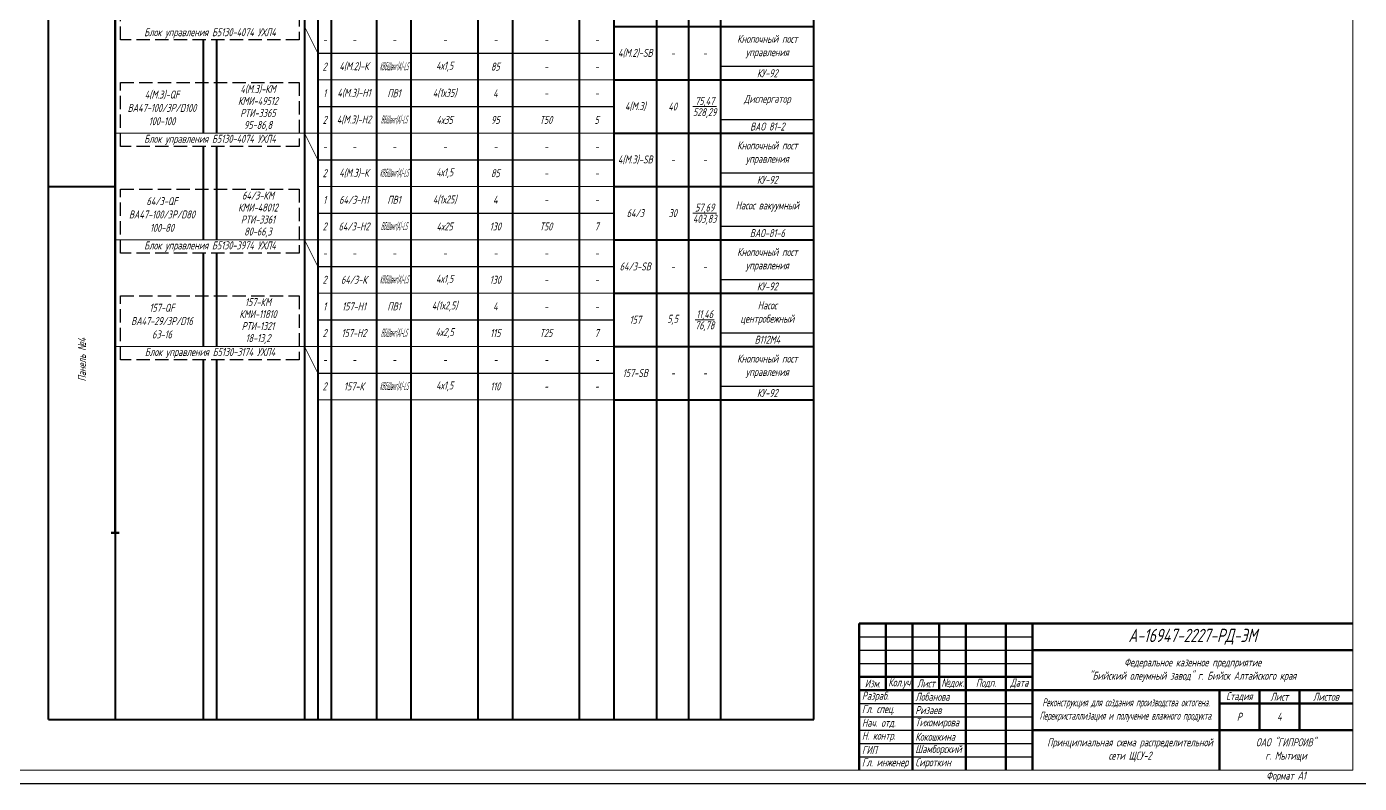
# Model space of a CAD drawing. Header units: millimetres. Extents: x -14296 to 10264, y -13087 to -5602.
# Drawn here: x -10792 to -10292.2, y -13086.7 to -12802.7 of the extents above; entities that cross this region are included whole.
import ezdxf

# ---------------------------------------------------------------- set-up
doc = ezdxf.new("R2010")
doc.units = ezdxf.units.MM
doc.linetypes.add('gost5', pattern=[7, 5, -2, 0])
for name, color, linetype, lineweight in [('КаБель контрольный (Вновь)', 142, 'gost5', 15), ('КаБель силовой (Вновь)', 1, 'Continuous', 15), ('Рамка толстая', 7, 'Continuous', 15), ('Рамка тонкая', 5, 'Continuous', 25), ('Схема распред. сети', 9, 'Continuous', 25), ('Текст', 7, 'Continuous', 20), ('Штампы', 252, 'Continuous', 25)]:
    doc.layers.add(name, color=color, linetype=linetype, lineweight=lineweight)
doc.styles.add('Simplex', font='simplex.shx', dxfattribs={"width": 0.7, "oblique": 15})

# ---------------------------------------------------------------- blocks, each defined once
blk = doc.blocks.new('A$C551E481E')
at = {"layer": 'Рамка толстая'}
for p, q in [((836, 5), (836, 589)), ((20, 5), (836, 5))]:
    blk.add_line(p, q, dxfattribs=at)
at = {"layer": 'Рамка тонкая'}
blk.add_line((0, 0), (841, 0), dxfattribs=at)

msp = doc.modelspace()

# ---------------------------------------------------------------- linework, layer by layer
at = {"layer": 'КаБель контрольный (Вновь)', "linetype": 'ByBlock'}
for p, q in [((-10687.71622, -12802.74065), (-10682.71622, -12812.74065)), ((-10682.71622, -12812.74065), (-10682.71622, -12822.74065)), ((-10682.71622, -12822.74065), (-10571.71622, -12822.74065)), ((-10687.71622, -12842.74065), (-10682.71622, -12852.74065)), ((-10682.71622, -12852.74065), (-10682.71622, -12862.74065)), ((-10682.71622, -12862.74065), (-10571.71622, -12862.74065)), ((-10687.71622, -12882.74065), (-10682.71622, -12892.74065)), ((-10682.71622, -12892.74065), (-10682.71622, -12902.74065)), ((-10682.71622, -12902.74065), (-10571.71622, -12902.74065)), ((-10687.71622, -12922.74065), (-10682.71622, -12932.74065)), ((-10682.71622, -12932.74065), (-10682.71622, -12942.74065)), ((-10682.71622, -12942.74065), (-10571.71622, -12942.74065))]:
    msp.add_line(p, q, dxfattribs=at)
at = {"layer": 'КаБель силовой (Вновь)', "lineweight": 200}
for p, q in [((-10758.71622, -12992.74065), (-10758.71622, -12562.74065)), ((-10757.21622, -12992.74065), (-10760.21622, -12992.74065))]:
    msp.add_line(p, q, dxfattribs=at)
at = {"layer": 'КаБель силовой (Вновь)'}
for p, q in [((-10571.71622, -12842.74065), (-10758.71622, -12842.74065)), ((-10571.71622, -12882.74065), (-10758.71622, -12882.74065)), ((-10571.71622, -12922.74065), (-10758.71622, -12922.74065))]:
    msp.add_line(p, q, dxfattribs=at)
at = {"layer": 'Рамка тонкая'}
for p, q in [((-10682.71622, -12812.74065), (-10571.71622, -12812.74065)), ((-10496.71622, -12817.74065), (-10531.71622, -12817.74065)), ((-10682.71622, -12832.74065), (-10571.71622, -12832.74065)), ((-10496.71622, -12837.74065), (-10531.71622, -12837.74065)), ((-10682.71622, -12852.74065), (-10571.71622, -12852.74065)), ((-10496.71622, -12857.74065), (-10531.71622, -12857.74065)), ((-10682.71622, -12872.74065), (-10571.71622, -12872.74065)), ((-10496.71622, -12877.74065), (-10531.71622, -12877.74065)), ((-10682.71622, -12892.74065), (-10571.71622, -12892.74065)), ((-10496.71622, -12897.74065), (-10531.71622, -12897.74065)), ((-10682.71622, -12912.74065), (-10571.71622, -12912.74065)), ((-10496.71622, -12917.74065), (-10531.71622, -12917.74065)), ((-10682.71622, -12932.74065), (-10571.71622, -12932.74065)), ((-10496.71622, -12937.74065), (-10531.71622, -12937.74065))]:
    msp.add_line(p, q, dxfattribs=at)
at = {"layer": 'Рамка тонкая', "linetype": 'gost5'}
for points in [[(-10756.71622, -12783.74065), (-10689.71622, -12783.74065), (-10689.71622, -12807.74065), (-10756.71622, -12807.74065)], [(-10756.71622, -12823.74065), (-10689.71622, -12823.74065), (-10689.71622, -12847.74065), (-10756.71622, -12847.74065)], [(-10756.71622, -12863.74065), (-10689.71622, -12863.74065), (-10689.71622, -12887.74065), (-10756.71622, -12887.74065)], [(-10756.71622, -12903.74065), (-10689.71622, -12903.74065), (-10689.71622, -12927.74065), (-10756.71622, -12927.74065)]]:
    msp.add_lwpolyline(points, close=True, dxfattribs=at)
at = {"layer": 'Схема распред. сети', "lineweight": 40}
for p, q in [((-10783.71622, -13062.74065), (-10783.71622, -12512.74065)), ((-10758.71622, -12512.74065), (-10758.71622, -13062.74065)), ((-10496.71622, -13062.74065), (-10496.71622, -12512.74065)), ((-10647.71622, -13062.74065), (-10647.71622, -12527.74065)), ((-10622.71622, -12527.74065), (-10622.71622, -13062.74065)), ((-10687.71622, -12562.74065), (-10687.71622, -13062.74065)), ((-10682.71622, -12562.74065), (-10682.71622, -13062.74065)), ((-10677.71622, -12562.74065), (-10677.71622, -13062.74065)), ((-10660.71622, -12562.74065), (-10660.71622, -13062.74065)), ((-10609.71622, -12562.74065), (-10609.71622, -13062.74065)), ((-10584.71622, -12562.74065), (-10584.71622, -13062.74065)), ((-10571.71622, -12562.74065), (-10571.71622, -13062.74065)), ((-10555.71622, -12562.74065), (-10555.71622, -13062.74065)), ((-10543.71622, -12562.74065), (-10543.71622, -13062.74065)), ((-10531.71622, -12562.74065), (-10531.71622, -13062.74065)), ((-10571.71622, -12802.74065), (-10496.71622, -12802.74065)), ((-10725.71622, -12807.74065), (-10725.71622, -12842.74065)), ((-10720.71622, -12807.74065), (-10720.71622, -12842.74065)), ((-10571.71622, -12822.74065), (-10496.71622, -12822.74065)), ((-10571.71622, -12842.74065), (-10496.71622, -12842.74065)), ((-10725.71622, -12847.74065), (-10725.71622, -12882.74065)), ((-10720.71622, -12847.74065), (-10720.71622, -12882.74065)), ((-10783.71622, -12862.74065), (-10758.71622, -12862.74065)), ((-10571.71622, -12862.74065), (-10496.71622, -12862.74065)), ((-10571.71622, -12882.74065), (-10496.71622, -12882.74065)), ((-10725.71622, -12887.74065), (-10725.71622, -12922.74065)), ((-10720.71622, -12887.74065), (-10720.71622, -12922.74065)), ((-10571.71622, -12902.74065), (-10496.71622, -12902.74065)), ((-10571.71622, -12922.74065), (-10496.71622, -12922.74065)), ((-10725.71622, -12927.74065), (-10725.71622, -13062.74065)), ((-10720.71622, -12927.74065), (-10720.71622, -13062.74065)), ((-10571.71622, -12942.74065), (-10496.71622, -12942.74065)), ((-10783.71622, -13062.74065), (-10496.71622, -13062.74065))]:
    msp.add_line(p, q, dxfattribs=at)
at = {"layer": 'Штампы', "lineweight": 60}
for p, q in [((-10479.71622, -13026.74065), (-10294.71622, -13026.74065)), ((-10479.71622, -13026.74065), (-10479.71622, -13081.74065)), ((-10469.71622, -13026.74065), (-10469.71622, -13051.74065)), ((-10459.71622, -13026.74065), (-10459.71622, -13081.74065)), ((-10449.71622, -13026.74065), (-10449.71622, -13051.74065)), ((-10439.71622, -13026.74065), (-10439.71622, -13081.74065)), ((-10424.71622, -13026.74065), (-10424.71622, -13081.74065)), ((-10414.71622, -13026.74065), (-10414.71622, -13081.74065)), ((-10414.71622, -13036.74065), (-10294.71622, -13036.74065)), ((-10479.71622, -13046.74065), (-10414.71622, -13046.74065)), ((-10479.71622, -13051.74065), (-10294.71622, -13051.74065)), ((-10344.71622, -13051.74065), (-10344.71622, -13081.74065)), ((-10329.71622, -13051.74065), (-10329.71622, -13066.74065)), ((-10314.71622, -13051.74065), (-10314.71622, -13066.74065)), ((-10344.71622, -13056.74065), (-10294.71622, -13056.74065)), ((-10414.71622, -13066.74065), (-10294.71622, -13066.74065))]:
    msp.add_line(p, q, dxfattribs=at)
at = {"layer": 'Штампы', "color": 5}
for p, q in [((-10479.71622, -13031.74065), (-10414.71622, -13031.74065)), ((-10479.71622, -13036.74065), (-10414.71622, -13036.74065)), ((-10479.71622, -13041.74065), (-10414.71622, -13041.74065)), ((-10479.71622, -13056.74065), (-10414.71622, -13056.74065)), ((-10479.71622, -13061.74065), (-10414.71622, -13061.74065)), ((-10479.71622, -13066.74065), (-10414.71622, -13066.74065)), ((-10479.71622, -13071.74065), (-10414.71622, -13071.74065)), ((-10479.71622, -13076.74065), (-10414.71622, -13076.74065))]:
    msp.add_line(p, q, dxfattribs=at)

# ---------------------------------------------------------------- block references
msp.add_blockref('A$C551E481E', (-11130.71622, -13086.74065))

# ---------------------------------------------------------------- texts
at = {"layer": 'Текст', "char_height": 3, "style": 'Simplex'}
for s, insert, width, attachment_point in [('Блок управления Б5130-4074 УХЛ4', (-10723.21622, -12805.24065), 67, 5), ('-', (-10680.21622, -12807.74065), 5, 5), ('-', (-10669.21622, -12807.74065), 17, 5), ('-', (-10654.21622, -12807.74065), 13, 5), ('-', (-10635.21622, -12807.74065), 25, 5), ('-', (-10616.21622, -12807.74065), 13, 5), ('-', (-10597.21622, -12807.74065), 25, 5), ('-', (-10578.21622, -12807.74065), 13, 5), ('Кнопочный пост управления', (-10514.21622, -12810.24065), 35, 5), ('{\\W0.6;4(М.2)-SB}', (-10563.71622, -12812.74065), 16, 5), ('-', (-10549.71622, -12812.74065), 12, 5), ('-', (-10537.71622, -12812.74065), 12, 5), ('2', (-10680.21622, -12817.74065), 5, 5), ('{\\W0.6;4(М.2)-К}', (-10669.21622, -12817.74065), 17, 5), ('{\\W0.3;КВБШвнг(А)-LS}', (-10654.21622, -12817.74065), 13, 5), ('4х1,5', (-10635.21622, -12817.74065), 25, 5), ('85', (-10616.21622, -12817.74065), 13, 5), ('-', (-10597.21622, -12817.74065), 25, 5), ('-', (-10578.21622, -12817.74065), 13, 5), ('КУ-92', (-10514.21622, -12820.24065), 35, 5), ('{\\W0.6;4(М.3)-QF\\PВА47-100/3Р/D100\\P100-100}', (-10741.21622, -12833.24065), 31, 5), ('1', (-10680.21622, -12827.74065), 5, 5), ('{\\W0.6;4(М.3)-Н1}', (-10669.21622, -12827.74065), 17, 5), ('{\\W0.7;ПВ1}', (-10654.21622, -12827.74065), 13, 5), ('4(1х35)', (-10635.21622, -12827.74065), 25, 5), ('4', (-10616.21622, -12827.74065), 13, 5), ('-', (-10597.21622, -12827.74065), 25, 5), ('-', (-10578.21622, -12827.74065), 13, 5), ('4(М.3)', (-10563.71622, -12832.74065), 16, 5), ('40', (-10549.71622, -12832.74065), 12, 5), ('\\A1;\\S75,47/528,29;', (-10537.71622, -12832.74065), 12, 5), ('Диспергатор', (-10514.21622, -12830.24065), 35, 5), ('2', (-10680.21622, -12837.74065), 5, 5), ('{\\W0.6;4(М.3)-Н2}', (-10669.21622, -12837.74065), 17, 5), ('{\\W0.3;ВБШвнг(А)-LS}', (-10654.21622, -12837.74065), 13, 5), ('4х35', (-10635.21622, -12837.74065), 25, 5), ('95', (-10616.21622, -12837.74065), 13, 5), ('Т50', (-10597.21622, -12837.74065), 25, 5), ('5', (-10578.21622, -12837.74065), 13, 5), ('ВАО 81-2', (-10514.21622, -12840.24065), 35, 5), ('Блок управления Б5130-4074 УХЛ4', (-10723.21622, -12845.24065), 67, 5), ('-', (-10680.21622, -12847.74065), 5, 5), ('-', (-10669.21622, -12847.74065), 17, 5), ('-', (-10654.21622, -12847.74065), 13, 5), ('-', (-10635.21622, -12847.74065), 25, 5), ('-', (-10616.21622, -12847.74065), 13, 5), ('-', (-10597.21622, -12847.74065), 25, 5), ('-', (-10578.21622, -12847.74065), 13, 5), ('Кнопочный пост управления', (-10514.21622, -12850.24065), 35, 5), ('{\\W0.6;4(М.3)-SB}', (-10563.71622, -12852.74065), 16, 5), ('-', (-10549.71622, -12852.74065), 12, 5), ('-', (-10537.71622, -12852.74065), 12, 5), ('2', (-10680.21622, -12857.74065), 5, 5), ('{\\W0.6;4(М.3)-К}', (-10669.21622, -12857.74065), 17, 5), ('{\\W0.3;КВБШвнг(А)-LS}', (-10654.21622, -12857.74065), 13, 5), ('4х1,5', (-10635.21622, -12857.74065), 25, 5), ('85', (-10616.21622, -12857.74065), 13, 5), ('-', (-10597.21622, -12857.74065), 25, 5), ('-', (-10578.21622, -12857.74065), 13, 5), ('КУ-92', (-10514.21622, -12860.24065), 35, 5), ('{\\W0.6;64/3-QF\\PВА47-100/3Р/D80\\P100-80}', (-10741.21622, -12873.24065), 31, 5), ('1', (-10680.21622, -12867.74065), 5, 5), ('{\\W0.6;64/3-Н1}', (-10669.21622, -12867.74065), 17, 5), ('{\\W0.7;ПВ1}', (-10654.21622, -12867.74065), 13, 5), ('4(1х25)', (-10635.21622, -12867.74065), 25, 5), ('4', (-10616.21622, -12867.74065), 13, 5), ('-', (-10597.21622, -12867.74065), 25, 5), ('-', (-10578.21622, -12867.74065), 13, 5), ('{\\W0.7;64/3}', (-10563.71622, -12872.74065), 16, 5), ('30', (-10549.71622, -12872.74065), 12, 5), ('\\A1;\\S57,69/403,83;', (-10537.71622, -12872.74065), 12, 5), ('Насос вакуумный', (-10514.21622, -12870.24065), 35, 5), ('2', (-10680.21622, -12877.74065), 5, 5), ('{\\W0.6;64/3-Н2}', (-10669.21622, -12877.74065), 17, 5), ('{\\W0.3;ВБШвнг(А)-LS}', (-10654.21622, -12877.74065), 13, 5), ('4х25', (-10635.21622, -12877.74065), 25, 5), ('130', (-10616.21622, -12877.74065), 13, 5), ('Т50', (-10597.21622, -12877.74065), 25, 5), ('7', (-10578.21622, -12877.74065), 13, 5), ('ВАО-81-6', (-10514.21622, -12880.24065), 35, 5), ('Блок управления Б5130-3974 УХЛ4', (-10723.21622, -12885.24065), 67, 5), ('-', (-10680.21622, -12887.74065), 5, 5), ('-', (-10669.21622, -12887.74065), 17, 5), ('-', (-10654.21622, -12887.74065), 13, 5), ('-', (-10635.21622, -12887.74065), 25, 5), ('-', (-10616.21622, -12887.74065), 13, 5), ('-', (-10597.21622, -12887.74065), 25, 5), ('-', (-10578.21622, -12887.74065), 13, 5), ('Кнопочный пост управления', (-10514.21622, -12890.24065), 35, 5), ('{\\W0.6;64/3-SB}', (-10563.71622, -12892.74065), 16, 5), ('-', (-10549.71622, -12892.74065), 12, 5), ('-', (-10537.71622, -12892.74065), 12, 5), ('2', (-10680.21622, -12897.74065), 5, 5), ('{\\W0.7;64/3-К}', (-10669.21622, -12897.74065), 17, 5), ('{\\W0.3;КВБШвнг(А)-LS}', (-10654.21622, -12897.74065), 13, 5), ('4х1,5', (-10635.21622, -12897.74065), 25, 5), ('130', (-10616.21622, -12897.74065), 13, 5), ('-', (-10597.21622, -12897.74065), 25, 5), ('-', (-10578.21622, -12897.74065), 13, 5), ('КУ-92', (-10514.21622, -12900.24065), 35, 5), ('157-QF\\PВА47-29/3Р/D16\\P63-16', (-10741.21622, -12913.24065), 31, 5), ('1', (-10680.21622, -12907.74065), 5, 5), ('{\\W0.7;157-Н1}', (-10669.21622, -12907.74065), 17, 5), ('{\\W0.7;ПВ1}', (-10654.21622, -12907.74065), 13, 5), ('4(1х2,5)', (-10635.21622, -12907.74065), 25, 5), ('4', (-10616.21622, -12907.74065), 13, 5), ('-', (-10597.21622, -12907.74065), 25, 5), ('-', (-10578.21622, -12907.74065), 13, 5), ('Насос\\Pцентробежный', (-10514.21622, -12910.24065), 35, 5), ('{\\W0.7;157}', (-10563.71622, -12912.74065), 16, 5), ('5,5', (-10549.71622, -12912.74065), 12, 5), ('\\A1;\\S11,46/76,78;', (-10537.71622, -12912.74065), 12, 5), ('2', (-10680.21622, -12917.74065), 5, 5), ('{\\Q15;\\W0.7;157-Н2}', (-10669.21622, -12917.74065), 17, 5), ('{\\W0.3;ВБШвнг(А)-LS}', (-10654.21622, -12917.74065), 13, 5), ('4х2,5', (-10635.21622, -12917.74065), 25, 5), ('115', (-10616.21622, -12917.74065), 13, 5), ('Т25', (-10597.21622, -12917.74065), 25, 5), ('7', (-10578.21622, -12917.74065), 13, 5), ('В112М4', (-10514.21622, -12920.24065), 35, 5), ('Блок управления Б5130-3174 УХЛ4', (-10723.21622, -12925.24065), 67, 5), ('-', (-10680.21622, -12927.74065), 5, 5), ('-', (-10669.21622, -12927.74065), 17, 5), ('-', (-10654.21622, -12927.74065), 13, 5), ('-', (-10635.21622, -12927.74065), 25, 5), ('-', (-10616.21622, -12927.74065), 13, 5), ('-', (-10597.21622, -12927.74065), 25, 5), ('-', (-10578.21622, -12927.74065), 13, 5), ('Кнопочный пост управления', (-10514.21622, -12930.24065), 35, 5), ('157-SB', (-10563.71622, -12932.74065), 16, 5), ('-', (-10549.71622, -12932.74065), 12, 5), ('-', (-10537.71622, -12932.74065), 12, 5), ('2', (-10680.21622, -12937.74065), 5, 5), ('{\\W0.7;157-К}', (-10669.21622, -12937.74065), 17, 5), ('{\\W0.3;КВБШвнг(А)-LS}', (-10654.21622, -12937.74065), 13, 5), ('4х1,5', (-10635.21622, -12937.74065), 25, 5), ('110', (-10616.21622, -12937.74065), 13, 5), ('-', (-10597.21622, -12937.74065), 25, 5), ('-', (-10578.21622, -12937.74065), 13, 5), ('КУ-92', (-10514.21622, -12940.24065), 35, 5), ('Федеральное казенное предприятие\\P"Бийский олеумный завод" г. Бийск Алтайского края', (-10354.71622, -13044.24065), 120, 5), ('Изм.', (-10474.71622, -13049.24065), 10, 5), ('Кол.уч', (-10464.71622, -13049.24065), 10, 5), ('Лист', (-10454.71622, -13049.24065), 10, 5), ('{\\fArial|b0|i0|c204|p34;\\W0.7;№\\Fsimplex|c204;док.}', (-10444.71622, -13049.24065), 10, 5), ('Подп.', (-10432.21622, -13049.24065), 15, 5), ('{\\W0.7;Дата}', (-10419.71622, -13049.24065), 10, 5), ('Разраб.', (-10478.71622, -13054.24065), 18, 4), ('Лобанова', (-10458.71622, -13054.24065), 18, 4), ('{\\W0.7;Стадия}', (-10337.21622, -13054.24065), 15, 5), ('Лист', (-10322.21622, -13054.24065), 15, 5), ('Листов', (-10304.71622, -13054.24065), 20, 5), ('Гл. спец.', (-10478.71622, -13059.24065), 18, 4), ('Ризаев', (-10458.71622, -13059.24065), 18, 4), ('{\\W0.5;Реконструкция для создания производства октогена.\\PПерекристаллизация и получение влажного продукта.}', (-10379.71622, -13059.24065), 70, 5), ('Нач. отд.', (-10478.71622, -13064.24065), 18, 4), ('Тихомирова', (-10458.71622, -13064.24065), 18, 4), ('Р', (-10337.21622, -13061.74065), 15, 5), ('4', (-10322.21622, -13061.74065), 15, 5), ('Н. контр.', (-10478.71622, -13069.24065), 19, 4), ('Кокошкина', (-10458.71622, -13069.24065), 18, 4), ('ГИП', (-10478.71622, -13074.24065), 18, 4), ('{\\W0.6;Шамборский}', (-10458.71622, -13074.24065), 18, 4), ('\\pl3;Принципиальная схема распределительной сети ЩСУ-2', (-10379.71622, -13074.24065), 70, 5), ('{\\C2;ОАО "ГИПРОИВ"\\Pг. Мытищи}', (-10319.71622, -13074.24065), 50, 5), ('{\\W0.6;Гл. инженер}', (-10478.71622, -13079.24065), 18, 4), ('Сироткин', (-10458.71622, -13079.24065), 18, 4), ('Формат А1', (-10319.71622, -13084.24065), 50, 5)]:
    msp.add_mtext(s, dxfattribs=dict(at, insert=insert, width=width, attachment_point=attachment_point))
at = {"layer": 'Текст', "char_height": 3, "width": 31, "attachment_point": 5, "line_spacing_factor": 0.9, "style": 'Simplex'}
for s, insert in [('4(М.3)-КМ\\PКМИ-49512\\PРТИ-3365\\P95-86,8', (-10705.21622, -12833.24065)), ('64/3-КМ\\PКМИ-48012\\PРТИ-3361\\P80-66,3', (-10705.21622, -12873.24065)), ('157-КМ\\PКМИ-11810\\PРТИ-1321\\P18-13,2', (-10705.21622, -12913.24065))]:
    msp.add_mtext(s, dxfattribs=dict(at, insert=insert))
at = {"layer": 'Текст', "insert": (-10771.21622, -12927.74065), "char_height": 3, "width": 130, "attachment_point": 5, "rotation": 90, "style": 'Simplex'}
msp.add_mtext('{\\W0.7;Панель \\fArial|b0|i0|c204|p34;№\\Fsimplex|c204;4}', dxfattribs=at)
at = {"layer": 'Текст', "lineweight": 35, "insert": (-10354.71622, -13031.74065), "char_height": 5, "width": 120, "attachment_point": 5, "style": 'Simplex'}
msp.add_mtext('А-16947-2227-РД-ЭМ', dxfattribs=at)

doc.saveas('drawing.dxf')
